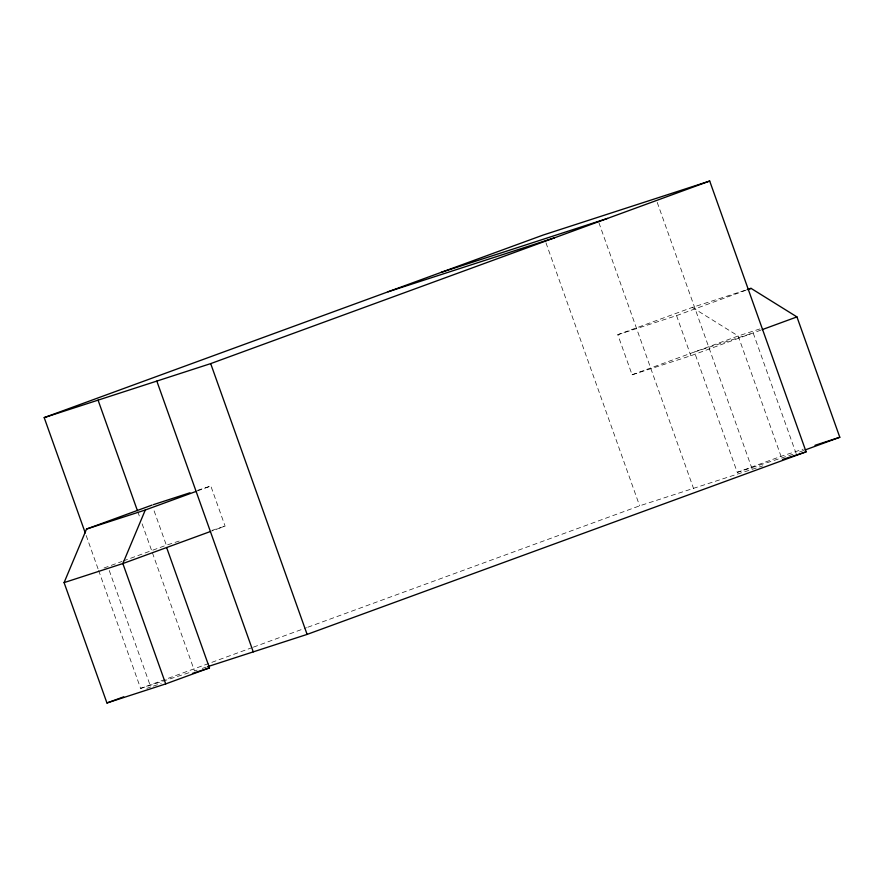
<?xml version="1.0" encoding="UTF-8"?>
<svg xmlns="http://www.w3.org/2000/svg" width="884" height="884" viewBox="0 0 884 884"><rect width="100%" height="100%" fill="white"/><g stroke="black" fill="none" stroke-linecap="round" stroke-linejoin="round"><path stroke-width="0.66" stroke-dasharray="4.42 3.31" d="M760.892 330.108L690.835 355.733L632.082 374.794L617.794 334.682L692.283 307.422L745.82 290.062M197.342 490.952L210.823 486.023L225.1 526.146L211.619 531.074M617.794 334.682L676.558 315.621L745.963 290.228M104.003 568.014L122.025 561.417M123.307 560.942L151.639 550.577L141.959 523.405M152.866 550.135L166.347 545.196L153.44 508.963M632.082 374.794L738.184 335.975L760.384 328.771M98.643 570.5L140.622 688.404L252.095 647.618M253.388 647.154L306.527 627.706M307.82 627.231L639.629 505.825L762.77 465.89M146.855 688.36L150.722 686.956M803.755 450.453L796.031 453.282L753.168 332.925L694.415 351.987L737.267 472.343L781.036 456.332L803.236 449.127M197.762 490.255L210.823 486.023M167.651 544.776L182.016 540.124M212.049 530.378L225.1 526.146M737.267 472.343L794.727 453.713M140.622 688.404L190.546 672.216M197.099 670.094L194.491 670.934L152.092 551.881M202.325 668.392L206.248 667.122M153.33 686.106L161.164 683.564M692.283 307.422L738.184 335.975L781.036 456.332M657.221 202.392L752.251 469.305M676.558 315.621L690.835 355.733M598.921 222.757L693.498 488.355M545.969 242.802L639.629 505.825M137.816 511.759L139.65 516.93M109.24 570.478L150.258 685.653M86.19 535.516L98.179 569.208"/><path stroke-width="1.33" d="M166.623 547.539L209.475 667.895L165.706 683.907L106.942 702.968L64.09 582.611L86.533 529.052L152.059 505.084M196.115 491.405L145.296 510.002L122.854 563.55L165.706 683.907M85.262 532.93L44.2 417.613L543.207 235.033L709.697 181.032L806.12 451.834L307.113 634.403L207.552 666.702M44.2 417.613L210.69 363.611L709.697 181.032M748.505 289.289L751.046 288.361L796.948 316.914L839.8 437.271L805.037 449.989M210.392 531.527L122.854 563.55L64.09 582.611M762.185 329.633L796.948 316.914M106.942 702.968L123.683 696.846M441.094 272.394L607.584 218.392M388.098 291.786L554.588 237.785M747.124 289.632L751.046 288.361M153.363 504.665L189.927 492.797M86.533 529.052L145.296 510.002M814.993 445.315L839.8 437.271M782.473 459.503L806.12 451.834M192.502 673.398L209.475 667.895M210.69 363.611L307.113 634.403M156.822 381.081L253.255 651.873M98.069 400.143L137.351 510.466"/></g></svg>
